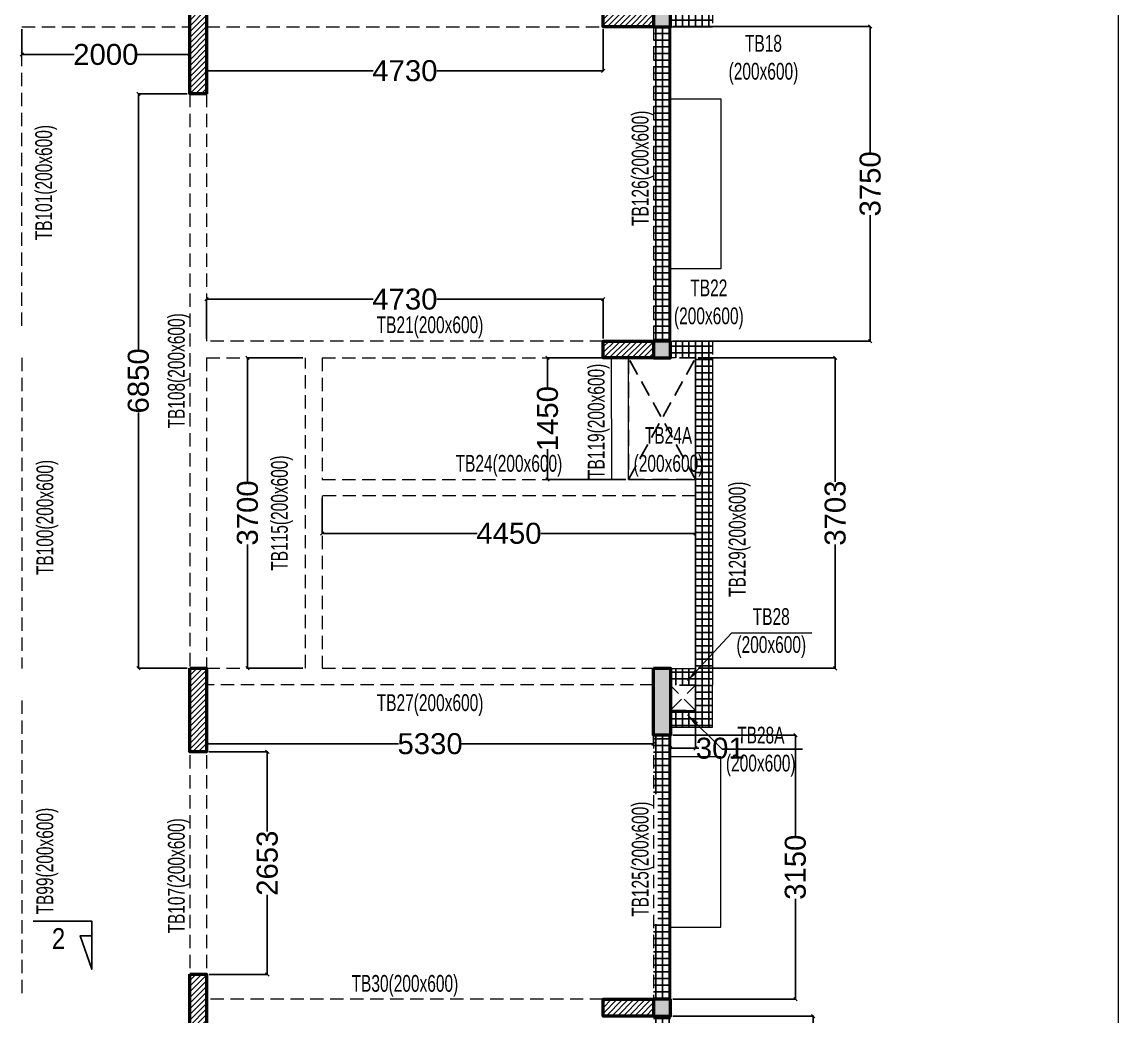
# Model space of a CAD drawing. Header units: millimetres. Extents: x 985 to 38342, y 12 to 70744.
# Drawn here: x 25275 to 38342, y 42807 to 54663 of the extents above; entities that cross this region are included whole.
import ezdxf
from ezdxf.enums import TextEntityAlignment as Align

# ---------------------------------------------------------------- set-up
doc = ezdxf.new("R2010")
doc.units = ezdxf.units.MM
for name, pattern in [('CONTINU', [0]), ('DASHED', [0.75, 0.5, -0.25]), ('HIDDEN', [9.525, 6.35, -3.175])]:
    doc.linetypes.add(name, pattern=pattern)
for name, color, linetype, lineweight in [('A-CLMN', 5, 'Continuous', 50), ('A-CONC-PATT', 253, 'Continuous', 0), ('S - BEAM', 7, 'Continuous', 13), ('S - BEAM TXT', 30, 'Continuous', 13), ('STR-Stair', 1, 'Continuous', 13)]:
    doc.layers.add(name, color=color, linetype=linetype, lineweight=lineweight)
for name, color, linetype in [('A-HATCH', 8, 'Continuous'), ('BAND DETAILS', 2, 'Continuous'), ('S-DIM', 8, 'Continuous'), ('SECTION', 4, 'CONTINU'), ('SL-FW-HIDDEN', 1, 'Continuous'), ('STR-COL', 3, 'Continuous')]:
    doc.layers.add(name, color=color, linetype=linetype)
doc.styles.add('Dim.s & Anno.(Misc.)', font='ARIALN.TTF')
doc.styles.add('S - GRID TXT', font='ARIALNB.TTF')
doc.styles.add('SED', font='ARIALN.TTF', dxfattribs={"height": 50})
doc.styles.add('SOBHA', font='arial.ttf')
doc.styles.add('TITLE', font='tahoma.ttf')
doc.dimstyles.new('A-GFC-100', dxfattribs={"dimscale": 100, "dimtxt": 1.75, "dimasz": 1.5, "dimexe": 1.5, "dimexo": 0, "dimgap": 1, "dimtad": 1, "dimdec": 0, "dimdsep": 46, "dimtxsty": 'Dim.s & Anno.(Misc.)', "dimblk": 'ARCHTICK', "dimcen": 0, "dimdle": 1.5, "dimclrd": 256, "dimclre": 8, "dimclrt": 6, "dimazin": 2, "dimtfac": 1, "dimtdec": 0, "dimtix": 1, "dimtmove": 2, "dimatfit": 3, "dimfxl": 1, "dimtolj": 1, "dimlwd": -1, "dimlwe": 9, "dimarcsym": 0})
doc.dimstyles.new('S--20', dxfattribs={"dimscale": 20, "dimtxt": 12.5, "dimasz": 2, "dimexe": 0.25, "dimexo": 1.5, "dimgap": 0.1, "dimtad": 0, "dimdec": 0, "dimrnd": 0.0005, "dimzin": 0, "dimdsep": 46, "dimtxsty": 'SOBHA', "dimblk": 'OBLIQUE', "dimcen": 0.09, "dimclrd": 8, "dimclre": 8, "dimclrt": 4, "dimadec": 0, "dimazin": 0, "dimtfac": 1, "dimtdec": 0, "dimtofl": 0, "dimtmove": 0, "dimatfit": 3, "dimfxl": 0.18, "dimtolj": 1, "dimtzin": 0, "dimlwd": -1, "dimlwe": -1, "dimarcsym": 0})
pattern_1 = [(0, (-329675.86, 2225829.38), (0, 79.375), []), (90, (-329675.86, 2225829.38), (-79.375, 5e-15), [])]
pattern_2 = [(45, (-338780.416, 2202602.753), (-33.6759605, 33.6759605), [])]

# ---------------------------------------------------------------- blocks, each defined once
blk = doc.blocks.new('*U45')
at = {"layer": 'SL-FW-HIDDEN', "linetype": 'HIDDEN', "ltscale": 30}
for p, q in [((301, 302), (0, 0)), ((0, 302), (301, 0))]:
    blk.add_line(p, q, dxfattribs=at)
blk.add_lwpolyline([(0, 302), (301, 302), (301, 0), (0, 0)], close=True, dxfattribs=at)
at = {"layer": 'SL-FW-HIDDEN', "linetype": 'DASHED', "ltscale": 250, "style": 'TITLE'}
blk.add_attdef('DECRIPTION', text='', height=125, dxfattribs=at).set_placement((960, 116), align=Align.MIDDLE_CENTER)
blk = doc.blocks.new('*U54')
at = {"layer": 'SL-FW-HIDDEN', "linetype": 'HIDDEN', "ltscale": 30}
for p, q in [((801, 1450), (0, 0)), ((0, 1450), (801, 0))]:
    blk.add_line(p, q, dxfattribs=at)
blk.add_lwpolyline([(0, 1450), (801, 1450), (801, 0), (0, 0)], close=True, dxfattribs=at)
at = {"layer": 'SL-FW-HIDDEN', "linetype": 'DASHED', "ltscale": 250, "style": 'TITLE'}
blk.add_attdef('DECRIPTION', text='', height=125, dxfattribs=at).set_placement((960, 116), align=Align.MIDDLE_CENTER)
blk = doc.blocks.new('_ArchTick')
at = {"color": 0, "linetype": 'ByBlock', "const_width": 0.15}
blk.add_lwpolyline([(-0.5, -0.5), (0.5, 0.5)], dxfattribs=at)
blk = doc.blocks.new('TERRACE CL')
at = {"layer": 'A-CONC-PATT'}
h = blk.add_hatch(dxfattribs=at)
h.set_pattern_fill('ANSI31', color=256, scale=15)
h.set_pattern_definition(pattern_2)
h.paths.add_polyline_path([(18170, 30580), (18370, 30580), (18370, 31580), (18170, 31580)])
h = blk.add_hatch(dxfattribs=at)
h.set_pattern_fill('ANSI31', color=256, scale=15)
h.set_pattern_definition(pattern_2)
h.paths.add_polyline_path([(23100, 31580), (23100, 31380), (23700, 31380), (23700, 31580)])
h = blk.add_hatch(color=256, dxfattribs=at)
h.dxf.hatch_style = 1
h.paths.add_polyline_path([(23900, 31580), (23700, 31580), (23700, 31380), (23900, 31380)])
h = blk.add_hatch(dxfattribs=at)
h.set_pattern_fill('ANSI31', color=256, scale=15)
h.set_pattern_definition(pattern_2)
h.paths.add_polyline_path([(23700, 27430), (23700, 27630), (23100, 27630), (23100, 27430)])
h = blk.add_hatch(color=256, dxfattribs=at)
h.dxf.hatch_style = 1
h.paths.add_polyline_path([(23900, 27630), (23700, 27630), (23700, 27430), (23900, 27430)])
h = blk.add_hatch(dxfattribs=at)
h.set_pattern_fill('ANSI31', color=256, scale=15)
h.set_pattern_definition(pattern_2)
h.paths.add_polyline_path([(18370, 23730), (18170, 23730), (18170, 22730), (18370, 22730)])
h = blk.add_hatch(color=256, dxfattribs=at)
h.dxf.hatch_style = 1
h.paths.add_polyline_path([(23900, 23730), (23700, 23730), (23700, 22930), (23900, 22930)])
h = blk.add_hatch(dxfattribs=at)
h.set_pattern_fill('ANSI31', color=256, scale=15)
h.set_pattern_definition(pattern_2)
h.paths.add_polyline_path([(18370, 20080), (18170, 20080), (18170, 19280), (18370, 19280)])
h = blk.add_hatch(dxfattribs=at)
h.set_pattern_fill('ANSI31', color=256, scale=15)
h.set_pattern_definition(pattern_2)
h.paths.add_polyline_path([(23700, 19580), (23700, 19780), (23100, 19780), (23100, 19580)])
h = blk.add_hatch(color=256, dxfattribs=at)
h.dxf.hatch_style = 1
h.paths.add_polyline_path([(23900, 19780), (23700, 19780), (23700, 19580), (23900, 19580)])
at = {"layer": 'A-CLMN'}
for points, elevation in [([(18370, 30580), (18170, 30580), (18170, 31580), (18370, 31580)], 1), ([(23700, 31580), (23700, 31380), (23100, 31380), (23100, 31580)], 1), ([(23900, 31580), (23700, 31580), (23700, 31380), (23900, 31380)], 0), ([(23700, 27630), (23700, 27430), (23100, 27430), (23100, 27630)], 1), ([(23900, 27630), (23700, 27630), (23700, 27430), (23900, 27430)], 0), ([(18170, 23730), (18370, 23730), (18370, 22730), (18170, 22730)], 1), ([(23700, 23730), (23900, 23730), (23900, 22930), (23700, 22930)], 1), ([(18170, 20080), (18370, 20080), (18370, 19280), (18170, 19280)], 1), ([(23700, 19780), (23700, 19580), (23100, 19580), (23100, 19780)], 1), ([(23900, 19780), (23700, 19780), (23700, 19580), (23900, 19580)], 1)]:
    blk.add_lwpolyline(points, close=True, dxfattribs=dict(at, elevation=elevation))
blk = doc.blocks.new('_Oblique')
at = {"color": 0, "linetype": 'ByBlock', "lineweight": -2}
blk.add_line((-0.5, -0.5), (0.5, 0.5), dxfattribs=at)
blk = doc.blocks.new('*D293')
at = {"layer": 'Defpoints', "color": 0, "linetype": 'ByBlock', "transparency": 16777216}
for p in [(25275, 54607), (27275, 54607), (27275, 54274)]:
    blk.add_point(p, dxfattribs=at)
at = {"layer": 'S-DIM', "color": 8, "transparency": 16777216}
for p, q in [((25275, 54577), (25275, 54269)), ((27275, 54577), (27275, 54269)), ((25275, 54274), (25898, 54274)), ((27275, 54274), (26652, 54274))]:
    blk.add_line(p, q, dxfattribs=at)
at = {"layer": 'S-DIM', "color": 8, "linetype": 'ByBlock', "transparency": 16777216, "xscale": 40, "yscale": 40, "zscale": 40, "rotation": 180}
blk.add_blockref('_Oblique', (25275, 54274), dxfattribs=at)
at = {"layer": 'S-DIM', "color": 8, "linetype": 'ByBlock', "transparency": 16777216, "xscale": 40, "yscale": 40, "zscale": 40}
blk.add_blockref('_Oblique', (27275, 54274), dxfattribs=at)
at = {"layer": 'S-DIM', "color": 4, "linetype": 'ByBlock', "transparency": 16777216, "insert": (26275, 54274), "char_height": 250, "attachment_point": 5, "style": 'SOBHA'}
blk.add_mtext('\\A1;2000', dxfattribs=at)
blk = doc.blocks.new('*D294')
at = {"layer": 'Defpoints', "color": 0, "linetype": 'ByBlock', "transparency": 16777216}
for p in [(27475, 54607), (32205, 54607), (32205, 54080)]:
    blk.add_point(p, dxfattribs=at)
at = {"layer": 'S-DIM', "color": 8, "transparency": 16777216}
for p, q in [((27475, 54577), (27475, 54075)), ((32205, 54577), (32205, 54075)), ((27475, 54080), (29460, 54080)), ((32205, 54080), (30220, 54080))]:
    blk.add_line(p, q, dxfattribs=at)
at = {"layer": 'S-DIM', "color": 8, "linetype": 'ByBlock', "transparency": 16777216, "xscale": 40, "yscale": 40, "zscale": 40, "rotation": 180}
blk.add_blockref('_Oblique', (27475, 54080), dxfattribs=at)
at = {"layer": 'S-DIM', "color": 8, "linetype": 'ByBlock', "transparency": 16777216, "xscale": 40, "yscale": 40, "zscale": 40}
blk.add_blockref('_Oblique', (32205, 54080), dxfattribs=at)
at = {"layer": 'S-DIM', "color": 4, "linetype": 'ByBlock', "transparency": 16777216, "insert": (29840, 54080), "char_height": 250, "attachment_point": 5, "style": 'SOBHA'}
blk.add_mtext('\\A1;4730', dxfattribs=at)
blk = doc.blocks.new('*D296')
at = {"layer": 'Defpoints', "color": 0, "linetype": 'ByBlock', "transparency": 16777216}
for p in [(27475, 51356), (27475, 50857), (32205, 50857)]:
    blk.add_point(p, dxfattribs=at)
at = {"layer": 'S-DIM', "color": 8, "transparency": 16777216}
for p, q in [((27475, 50887), (27475, 51361)), ((27475, 51356), (29460, 51356)), ((32205, 51356), (30220, 51356)), ((32205, 50887), (32205, 51361))]:
    blk.add_line(p, q, dxfattribs=at)
at = {"layer": 'S-DIM', "color": 8, "linetype": 'ByBlock', "transparency": 16777216, "xscale": 40, "yscale": 40, "zscale": 40, "rotation": 180}
blk.add_blockref('_Oblique', (27475, 51356), dxfattribs=at)
at = {"layer": 'S-DIM', "color": 8, "linetype": 'ByBlock', "transparency": 16777216, "xscale": 40, "yscale": 40, "zscale": 40}
blk.add_blockref('_Oblique', (32205, 51356), dxfattribs=at)
at = {"layer": 'S-DIM', "color": 4, "linetype": 'ByBlock', "transparency": 16777216, "insert": (29840, 51356), "char_height": 250, "attachment_point": 5, "style": 'SOBHA'}
blk.add_mtext('\\A1;4730', dxfattribs=at)
blk = doc.blocks.new('*D214')
at = {"layer": 'Defpoints', "color": 0, "linetype": 'ByBlock', "transparency": 16777216}
for p in [(28855, 49009, 2), (33306, 49009, 2), (33306, 48563)]:
    blk.add_point(p, dxfattribs=at)
at = {"layer": 'S-DIM', "color": 8, "transparency": 16777216}
for p, q in [((28855, 48979), (28855, 48558)), ((33306, 48979), (33306, 48558)), ((28855, 48563), (30700, 48563)), ((33306, 48563), (31460, 48563))]:
    blk.add_line(p, q, dxfattribs=at)
at = {"layer": 'S-DIM', "color": 8, "linetype": 'ByBlock', "transparency": 16777216, "xscale": 40, "yscale": 40, "zscale": 40, "rotation": 180}
blk.add_blockref('_Oblique', (28855, 48563), dxfattribs=at)
at = {"layer": 'S-DIM', "color": 8, "linetype": 'ByBlock', "transparency": 16777216, "xscale": 40, "yscale": 40, "zscale": 40}
blk.add_blockref('_Oblique', (33306, 48563), dxfattribs=at)
at = {"layer": 'S-DIM', "color": 4, "linetype": 'ByBlock', "transparency": 16777216, "insert": (31080, 48563), "char_height": 250, "attachment_point": 5, "style": 'SOBHA'}
blk.add_mtext('\\A1;4450', dxfattribs=at)
blk = doc.blocks.new('*D299')
at = {"layer": 'Defpoints', "color": 0, "linetype": 'ByBlock', "transparency": 16777216}
for p in [(27475, 46757), (32805, 46757), (27475, 46054)]:
    blk.add_point(p, dxfattribs=at)
at = {"layer": 'S-DIM', "color": 8, "transparency": 16777216}
for p, q in [((27475, 46727), (27475, 46049)), ((32805, 46727), (32805, 46049)), ((27475, 46054), (29765, 46054)), ((32805, 46054), (30515, 46054))]:
    blk.add_line(p, q, dxfattribs=at)
at = {"layer": 'S-DIM', "color": 8, "linetype": 'ByBlock', "transparency": 16777216, "xscale": 40, "yscale": 40, "zscale": 40, "rotation": 180}
blk.add_blockref('_Oblique', (27475, 46054), dxfattribs=at)
at = {"layer": 'S-DIM', "color": 8, "linetype": 'ByBlock', "transparency": 16777216, "xscale": 40, "yscale": 40, "zscale": 40}
blk.add_blockref('_Oblique', (32805, 46054), dxfattribs=at)
at = {"layer": 'S-DIM', "color": 4, "linetype": 'ByBlock', "transparency": 16777216, "insert": (30140, 46054), "char_height": 250, "attachment_point": 5, "style": 'SOBHA'}
blk.add_mtext('\\A1;5330', dxfattribs=at)
blk = doc.blocks.new('*D215')
at = {"layer": 'Defpoints', "color": 0, "linetype": 'ByBlock', "transparency": 16777216}
for p in [(33004, 46754, -1), (33305, 46754, -1), (33305, 46000)]:
    blk.add_point(p, dxfattribs=at)
at = {"layer": 'S-DIM', "color": 8, "transparency": 16777216}
for p, q in [((33004, 46724), (33004, 45995)), ((33305, 46724), (33305, 45995)), ((33004, 46000), (33305, 46000)), ((33305, 46000), (33345, 46000))]:
    blk.add_line(p, q, dxfattribs=at)
at = {"layer": 'S-DIM', "color": 8, "linetype": 'ByBlock', "transparency": 16777216, "xscale": 40, "yscale": 40, "zscale": 40, "rotation": 180}
blk.add_blockref('_Oblique', (33004, 46000), dxfattribs=at)
at = {"layer": 'S-DIM', "color": 8, "linetype": 'ByBlock', "transparency": 16777216, "xscale": 40, "yscale": 40, "zscale": 40}
blk.add_blockref('_Oblique', (33305, 46000), dxfattribs=at)
at = {"layer": 'S-DIM', "color": 4, "linetype": 'ByBlock', "transparency": 16777216, "insert": (33599, 46000), "char_height": 250, "attachment_point": 5, "style": 'SOBHA'}
blk.add_mtext('\\A1;301', dxfattribs=at)
blk = doc.blocks.new('*D338')
at = {"layer": 'Defpoints', "color": 0, "linetype": 'ByBlock', "transparency": 16777216}
for p in [(27474, 45957, 0), (28200, 45957), (27475, 43304)]:
    blk.add_point(p, dxfattribs=at)
at = {"layer": 'S-DIM', "color": 8, "transparency": 16777216}
for p, q in [((27504, 45957), (28205, 45957)), ((28200, 45957), (28200, 45008)), ((28200, 43304), (28200, 44253)), ((27505, 43304), (28205, 43304))]:
    blk.add_line(p, q, dxfattribs=at)
at = {"layer": 'S-DIM', "color": 8, "linetype": 'ByBlock', "transparency": 16777216, "xscale": 40, "yscale": 40, "zscale": 40}
for p, rotation in [((28200, 45957), 90), ((28200, 43304), 270)]:
    blk.add_blockref('_Oblique', p, dxfattribs=dict(at, rotation=rotation))
at = {"layer": 'S-DIM', "color": 4, "linetype": 'ByBlock', "transparency": 16777216, "insert": (28200, 44630), "char_height": 250, "attachment_point": 5, "rotation": 90, "style": 'SOBHA'}
blk.add_mtext('\\A1;2653', dxfattribs=at)
blk = doc.blocks.new('*D244')
at = {"layer": 'Defpoints', "color": 0, "linetype": 'ByBlock', "transparency": 16777216}
for p in [(26663, 53807), (27275, 53807, 0), (27274, 46957, 0)]:
    blk.add_point(p, dxfattribs=at)
at = {"layer": 'S-DIM', "color": 8, "transparency": 16777216}
for p, q in [((27245, 53807), (26658, 53807)), ((26663, 53807), (26663, 50757)), ((26663, 46957), (26663, 50006)), ((27244, 46957), (26658, 46957))]:
    blk.add_line(p, q, dxfattribs=at)
at = {"layer": 'S-DIM', "color": 8, "linetype": 'ByBlock', "transparency": 16777216, "xscale": 40, "yscale": 40, "zscale": 40}
for p, rotation in [((26663, 53807), 90), ((26663, 46957), 270)]:
    blk.add_blockref('_Oblique', p, dxfattribs=dict(at, rotation=rotation))
at = {"layer": 'S-DIM', "color": 4, "linetype": 'ByBlock', "transparency": 16777216, "insert": (26663, 50382), "char_height": 250, "attachment_point": 5, "rotation": 90, "style": 'SOBHA'}
blk.add_mtext('\\A1;6850', dxfattribs=at)
blk = doc.blocks.new('*D342')
at = {"layer": 'Defpoints', "color": 0, "linetype": 'ByBlock', "transparency": 16777216}
for p in [(27964, 50657), (28655, 50657, 1), (28655, 46957, 1)]:
    blk.add_point(p, dxfattribs=at)
at = {"layer": 'S-DIM', "color": 8, "transparency": 16777216}
for p, q in [((28625, 50657), (27959, 50657)), ((27964, 50657), (27964, 49181)), ((27964, 46957), (27964, 48432)), ((28625, 46957), (27959, 46957))]:
    blk.add_line(p, q, dxfattribs=at)
at = {"layer": 'S-DIM', "color": 8, "linetype": 'ByBlock', "transparency": 16777216, "xscale": 40, "yscale": 40, "zscale": 40}
for p, rotation in [((27964, 50657), 90), ((27964, 46957), 270)]:
    blk.add_blockref('_Oblique', p, dxfattribs=dict(at, rotation=rotation))
at = {"layer": 'S-DIM', "color": 4, "linetype": 'ByBlock', "transparency": 16777216, "insert": (27964, 48807), "char_height": 250, "attachment_point": 5, "rotation": 90, "style": 'SOBHA'}
blk.add_mtext('\\A1;3700', dxfattribs=at)
blk = doc.blocks.new('*D343')
at = {"layer": 'Defpoints', "color": 0, "linetype": 'ByBlock', "transparency": 16777216}
for p in [(32504, 50657, 0), (31541, 49207), (32504, 49207, 0)]:
    blk.add_point(p, dxfattribs=at)
at = {"layer": 'S-DIM', "color": 8, "transparency": 16777216}
for p, q in [((32474, 50657), (31536, 50657)), ((31541, 50657), (31541, 50295)), ((31541, 49207), (31541, 49569)), ((32474, 49207), (31536, 49207))]:
    blk.add_line(p, q, dxfattribs=at)
at = {"layer": 'S-DIM', "color": 8, "linetype": 'ByBlock', "transparency": 16777216, "xscale": 40, "yscale": 40, "zscale": 40}
for p, rotation in [((31541, 50657), 90), ((31541, 49207), 270)]:
    blk.add_blockref('_Oblique', p, dxfattribs=dict(at, rotation=rotation))
at = {"layer": 'S-DIM', "color": 4, "linetype": 'ByBlock', "transparency": 16777216, "insert": (31541, 49932), "char_height": 250, "attachment_point": 5, "rotation": 90, "style": 'SOBHA'}
blk.add_mtext('\\A1;1450', dxfattribs=at)
blk = doc.blocks.new('*D344')
at = {"layer": 'Defpoints', "color": 0, "linetype": 'ByBlock', "transparency": 16777216}
for p in [(33005, 42807, 0), (33005, 39057), (34708, 39057)]:
    blk.add_point(p, dxfattribs=at)
at = {"layer": 'S-DIM', "color": 8, "transparency": 16777216}
for p, q in [((33035, 42807), (34713, 42807)), ((34708, 42807), (34708, 41306)), ((34708, 39057), (34708, 40557)), ((33035, 39057), (34713, 39057))]:
    blk.add_line(p, q, dxfattribs=at)
at = {"layer": 'S-DIM', "color": 8, "linetype": 'ByBlock', "transparency": 16777216, "xscale": 40, "yscale": 40, "zscale": 40}
for p, rotation in [((34708, 42807), 90), ((34708, 39057), 270)]:
    blk.add_blockref('_Oblique', p, dxfattribs=dict(at, rotation=rotation))
at = {"layer": 'S-DIM', "color": 4, "linetype": 'ByBlock', "transparency": 16777216, "insert": (34708, 40932), "char_height": 250, "attachment_point": 5, "rotation": 90, "style": 'SOBHA'}
blk.add_mtext('\\A1;3750', dxfattribs=at)
blk = doc.blocks.new('*D345')
at = {"layer": 'Defpoints', "color": 0, "linetype": 'ByBlock', "transparency": 16777216}
for p in [(33005, 46157), (34495, 46157), (33005, 43007, 0)]:
    blk.add_point(p, dxfattribs=at)
at = {"layer": 'S-DIM', "color": 8, "transparency": 16777216}
for p, q in [((33035, 46157), (34500, 46157)), ((34495, 46157), (34495, 44956)), ((34495, 43007), (34495, 44207)), ((33035, 43007), (34500, 43007))]:
    blk.add_line(p, q, dxfattribs=at)
at = {"layer": 'S-DIM', "color": 8, "linetype": 'ByBlock', "transparency": 16777216, "xscale": 40, "yscale": 40, "zscale": 40}
for p, rotation in [((34495, 46157), 90), ((34495, 43007), 270)]:
    blk.add_blockref('_Oblique', p, dxfattribs=dict(at, rotation=rotation))
at = {"layer": 'S-DIM', "color": 4, "linetype": 'ByBlock', "transparency": 16777216, "insert": (34495, 44582), "char_height": 250, "attachment_point": 5, "rotation": 90, "style": 'SOBHA'}
blk.add_mtext('\\A1;3150', dxfattribs=at)
blk = doc.blocks.new('*D346')
at = {"layer": 'Defpoints', "color": 0, "linetype": 'ByBlock', "transparency": 16777216}
for p in [(33005, 54607), (33005, 50857), (35387, 50857)]:
    blk.add_point(p, dxfattribs=at)
at = {"layer": 'S-DIM', "color": 8, "transparency": 16777216}
for p, q in [((33035, 54607), (35392, 54607)), ((35387, 54607), (35387, 53106)), ((35387, 50857), (35387, 52357)), ((33035, 50857), (35392, 50857))]:
    blk.add_line(p, q, dxfattribs=at)
at = {"layer": 'S-DIM', "color": 8, "linetype": 'ByBlock', "transparency": 16777216, "xscale": 40, "yscale": 40, "zscale": 40}
for p, rotation in [((35387, 54607), 90), ((35387, 50857), 270)]:
    blk.add_blockref('_Oblique', p, dxfattribs=dict(at, rotation=rotation))
at = {"layer": 'S-DIM', "color": 4, "linetype": 'ByBlock', "transparency": 16777216, "insert": (35387, 52732), "char_height": 250, "attachment_point": 5, "rotation": 90, "style": 'SOBHA'}
blk.add_mtext('\\A1;3750', dxfattribs=at)
blk = doc.blocks.new('*D252')
at = {"layer": 'Defpoints', "color": 0, "linetype": 'ByBlock', "transparency": 16777216}
for p in [(33305, 50657, 0), (34970, 50657), (33305, 46954, 0)]:
    blk.add_point(p, dxfattribs=at)
at = {"layer": 'S-DIM', "color": 8, "transparency": 16777216}
for p, q in [((33335, 50657), (34975, 50657)), ((34970, 50657), (34970, 49180)), ((34970, 46954), (34970, 48430)), ((33335, 46954), (34975, 46954))]:
    blk.add_line(p, q, dxfattribs=at)
at = {"layer": 'S-DIM', "color": 8, "linetype": 'ByBlock', "transparency": 16777216, "xscale": 40, "yscale": 40, "zscale": 40}
for p, rotation in [((34970, 50657), 90), ((34970, 46954), 270)]:
    blk.add_blockref('_Oblique', p, dxfattribs=dict(at, rotation=rotation))
at = {"layer": 'S-DIM', "color": 4, "linetype": 'ByBlock', "transparency": 16777216, "insert": (34970, 48805), "char_height": 250, "attachment_point": 5, "rotation": 90, "style": 'SOBHA'}
blk.add_mtext('\\A1;3703', dxfattribs=at)
blk = doc.blocks.new('A$C1f563a89')
at = {"layer": 'S - BEAM', "linetype": 'HIDDEN', "ltscale": 25}
for p, q in [((22191, -7080, 2), (22191, -7280, 2)), ((13961, -10847, 2), (13961, -7280, 2)), ((13961, -7280, 1), (15961, -7280, 1)), ((16160, -7280, 1), (20891, -7280, 1)), ((21491, -7280, 1), (21491, -11030, 1)), ((15961, -8080, 1), (15961, -14930, 1)), ((16161, -8080, 1), (16161, -11030, 1)), ((20891, -11030, 1), (16161, -11030, 1)), ((22191, -11030, 1), (22191, -11227, 1)), ((13961, -11230, 1), (13961, -14933, 1)), ((16161, -11230, 1), (16161, -14930, 1)), ((16161, -11230, 1), (17341, -11230, 1)), ((17341, -14930, 2), (17341, -11230, 2)), ((17541, -11230, 2), (17541, -12680, 3)), ((17541, -11230, 1), (20891, -11230, 1)), ((21991, -11230, 1), (21691, -11230, 1)), ((21991, -12680, 3), (21991, -11230, 1)), ((22191, -11230, 2), (22191, -11230, 2)), ((17541, -12680, 3), (20991, -12680, 2)), ((17541, -12877, 3), (17541, -14930, 2)), ((21991, -12877, 3), (17541, -12877, 3)), ((21991, -14933, 1), (21991, -12877, 3)), ((16161, -14930, 1), (17341, -14930, 1)), ((17541, -14930, 1), (21491, -14930, 1)), ((21491, -15130, 1), (16161, -15130, 1)), ((13961, -15315, 1), (13961, -18880, 1)), ((15961, -15730, 1), (15961, -18583, 1)), ((16161, -15730, 1), (16161, -18583, 1)), ((21491, -15730, 1), (21491, -18880, 1)), ((20891, -18880, 1), (16161, -18880, 1))]:
    blk.add_line(p, q, dxfattribs=at)
at = {"layer": 'S - BEAM', "linetype": 'ByBlock', "ltscale": 25}
for p, q in [((21690, -7280, 1), (22191, -7280, 1)), ((21691, -7280, 1), (21691, -11030, 1)), ((21691, -11030, 1), (22191, -11030, 2)), ((22191, -11227, 1), (22191, -14933, 1)), ((21191, -12680, 2), (21991, -12680, 3)), ((21691, -14933, 1), (21991, -14933, 1)), ((22191, -14933, 1), (22191, -15133, 1)), ((21691, -15730, 1), (21691, -18880, 1))]:
    blk.add_line(p, q, dxfattribs=at)
at = {"layer": 'S - BEAM', "color": 7, "linetype": 'ByBlock', "elevation": 1}
for points in [[(21691, -8140), (22291, -8140), (22291, -10170), (21691, -10170)], [(21691, -18020), (22291, -18020), (22291, -15990), (21691, -15990)]]:
    blk.add_lwpolyline(points, dxfattribs=at)
at = {"layer": 'S - BEAM', "linetype": 'ByBlock', "ltscale": 25}
for points, elevation in [([(20991, -12680), (20990, -11230)], 0), ([(21191, -12680), (21190, -11230)], 0), ([(21691, -15434), (21991, -15434), (21991, -15134)], -1), ([(21691, -15634), (22191, -15634), (22191, -15134)], -1)]:
    blk.add_lwpolyline(points, dxfattribs=dict(at, elevation=elevation))
at = {"layer": 'SECTION', "color": 5, "ltscale": 1000, "elevation": 1}
blk.add_lwpolyline([(14095, -17947), (14792, -17947), (14792, -18521), (14653, -18124), (14792, -18124)], dxfattribs=at)
at = {"layer": 'SL-FW-HIDDEN', "color": 3, "linetype": 'DASHED', "lineweight": 5, "ltscale": 30, "xscale": -1, "rotation": 180}
for name, p in [('*U54', (21190, -11230, 0)), ('*U45', (21690, -15133, 0))]:
    blk.add_blockref(name, p, dxfattribs=at)
at = {"layer": 'S - BEAM TXT', "char_height": 200, "attachment_point": 8, "style": 'S - GRID TXT'}
for s, insert in [('{\\fSwis721 LtCn BT|b0|i0|c0|p34;\\W0.9;TB18\\P(200x600)}', (22800, -7972, 1)), ('{\\fSwis721 LtCn BT|b0|i0|c0|p34;\\W0.9;TB22\\P(200x600)}', (22149, -10889, 1)), ('{\\fSwis721 LtCn BT|b0|i0|c0|p34;\\W0.9;TB21(200x600)}', (18825, -10995, 1)), ('{\\fSwis721 LtCn BT|b0|i0|c0|p34;\\W0.9;TB24A\\P(200x600)}', (21668, -12648, 2)), ('{\\fSwis721 LtCn BT|b0|i0|c0|p34;\\W0.9;TB24(200x600)}', (19766, -12648, 2)), ('{\\fSwis721 LtCn BT|b0|i0|c0|p34;\\W0.9;TB27(200x600)}', (18826, -15502, 2)), ('{\\fSwis721 LtCn BT|b0|i0|c0|p34;\\W0.9;TB30(200x600)}', (18526, -18850, 1))]:
    blk.add_mtext(s, dxfattribs=dict(at, insert=insert))
at = {"layer": 'S - BEAM TXT', "char_height": 200, "style": 'S - GRID TXT'}
for s, insert, attachment_point, rotation in [('{\\fSwis721 LtCn BT|b0|i0|c0|p34;\\W0.9;TB126(200x600)}', (21490, -8969, 2), 8, 90), ('{\\fSwis721 LtCn BT|b0|i0|c0|p34;\\W0.9;TB101(200x600)}', (14380, -9140, 2), 8, 90), ('{\\fSwis721 LtCn BT|b0|i0|c0|p34;\\W0.9;TB108(200x600)}', (15961, -11385, 1), 8, 90), ('{\\fSwis721 LtCn BT|b0|i0|c0|p34;\\W0.9;TB119(200x600)}', (20966, -11987, 3), 8, 90), ('{\\fSwis721 LtCn BT|b0|i0|c0|p34;\\W0.9;TB115(200x600)}', (17190, -13081), 8, 90), ('{\\fSwis721 LtCn BT|b0|i0|c0|p34;\\W0.9;TB100(200x600)}', (14394, -13134, 1), 8, 90), ('{\\fSwis721 LtCn BT|b0|i0|c0|p34;\\W0.9;TB129(200x600)}', (22647, -13393, 0), 8, 90), ('{\\fSwis721 LtCn BT|b0|i0|c0|p34;\\W0.9;TB28\\P(200x600)}', (22894, -14809, 1), 8, 0.1284), ('{\\fSwis721 LtCn BT|b0|i0|c0|p34;\\W0.9;TB28A\\P(200x600)}', (22769, -15629, 1), 2, 359.8716), ('{\\fSwis721 LtCn BT|b0|i0|c0|p34;\\W0.9;TB125(200x600)}', (21490, -17209, 1), 8, 90), ('{\\fSwis721 LtCn BT|b0|i0|c0|p34;\\W0.9;TB99(200x600)}', (14394, -17232, 1), 8, 90), ('{\\fSwis721 LtCn BT|b0|i0|c0|p34;\\W0.9;TB107(200x600)}', (15961, -17408, 1), 8, 90)]:
    blk.add_mtext(s, dxfattribs=dict(at, insert=insert, attachment_point=attachment_point, rotation=rotation))
at = {"layer": 'SECTION', "linetype": 'Continuous', "style": 'SED'}
blk.add_text('2', height=250, dxfattribs=at).set_placement((14317, -18281, 1))
at = {"layer": 'STR-COL', "color": 1}
for points in [[(21896, -15079, 2), (22419, -14512, 2), (23375, -14510, 2)], [(21896, -15489, 2), (22309, -15896, 2), (23265, -15898, 2)]]:
    blk.add_leader(points, dimstyle='A-GFC-100', override={"dimclrd": 7}, dxfattribs=at)

msp = doc.modelspace()

# ---------------------------------------------------------------- hatches: boundary and pattern name
at = {"layer": 'A-HATCH', "linetype": 'ByBlock'}
h = msp.add_hatch(dxfattribs=at)
h.set_pattern_fill('NET', color=8, scale=25)
h.set_pattern_definition(pattern_1)
edge = h.paths.add_edge_path()
edge.add_line((33004.7, 57936), (33304.6, 57937))
edge.add_line((33304.6, 57937), (33304.7, 54806.6))
edge.add_line((33304.7, 54806.6), (33004.9, 54806.6))
edge.add_line((33004.9, 54806.6), (33004.6, 54606.6))
edge.add_line((33004.6, 54606.6), (33505, 54606.6))
edge.add_line((33505, 54606.6), (33504.9, 58136))
edge.add_line((33504.9, 58136), (33004.7, 58136))
edge.add_line((33004.7, 58136), (33005.4, 57936))
h = msp.add_hatch(dxfattribs=at)
h.set_pattern_fill('NET', color=8, scale=25)
h.set_pattern_definition(pattern_1)
h.paths.add_polyline_path([(33004.6, 54606.6), (32804.9, 54606.6), (32804.9, 50856.7), (33004.6, 50856.7)])
h = msp.add_hatch(dxfattribs=at)
h.set_pattern_fill('NET', color=8, scale=25)
h.set_pattern_definition(pattern_1)
edge = h.paths.add_edge_path()
edge.add_line((33004.9, 50656.6), (33305, 50656.7))
edge.add_line((33305, 50656.7), (33305.2, 46953.9))
edge.add_line((33305.2, 46953.9), (33004.6, 46956.6))
edge.add_line((33004.6, 46956.6), (33004.6, 46753.9))
edge.add_line((33004.6, 46753.9), (33305.5, 46753.9))
edge.add_line((33305.5, 46753.9), (33305.4, 46452.4))
edge.add_line((33305.4, 46452.4), (33004.3, 46452.4))
edge.add_line((33004.3, 46452.4), (33004.3, 46252.4))
edge.add_line((33004.3, 46252.4), (33505.4, 46252.4))
edge.add_line((33505.4, 46252.4), (33504.7, 50856.6))
edge.add_line((33504.7, 50856.6), (33004.9, 50856.7))
edge.add_line((33004.9, 50856.7), (33004.9, 50656.7))
h = msp.add_hatch(dxfattribs=at)
h.set_pattern_fill('NET', color=8, scale=25)
h.set_pattern_definition(pattern_1)
h.paths.add_polyline_path([(32804.9, 39056.7), (33004.9, 39056.7), (33004.9, 42806.6), (33004.9, 42806.7), (32804.9, 42806.7), (32804.9, 42806.7), (32804.9, 41825.1), (32854.9, 41825.1), (32854.9, 40272), (32804.9, 40272)])
h.paths.add_polyline_path([(33004.9, 46156.6), (33004.9, 46156.6), (32804.9, 46156.6), (32804.9, 45454.2), (32854.5, 45454.2), (32854.5, 43901.1), (32804.9, 43901.1), (32804.9, 43006.7), (33004.9, 43006.7)])

# ---------------------------------------------------------------- linework, layer by layer
at = {"layer": 'STR-Stair', "linetype": 'ByBlock', "elevation": 0.2}
msp.add_lwpolyline([(984.9, 69588.6), (38341.6, 69588.6), (38341.6, 12.1), (984.9, 12.1)], close=True, dxfattribs=at)

# ---------------------------------------------------------------- block references
at = {"layer": 'BAND DETAILS', "linetype": 'ByBlock'}
msp.add_blockref('TERRACE CL', (9104.6, 23226.6, -0.2), dxfattribs=at)
at = {"layer": 'S - BEAM', "color": 7, "linetype": 'ByBlock'}
msp.add_blockref('A$C1f563a89', (11314.1, 61886.6, -0.8), dxfattribs=at)

# ---------------------------------------------------------------- dimensions: what is measured, and where the dimension line sits
at = {"layer": 'S-DIM', "linetype": 'ByBlock'}
for base, p1, p2, picture, middle in [((35387, 50856.6), (33004.6, 54606.6), (33004.9, 50856.6), '*D346', (35387, 52731.6)), ((26663, 53806.6), (27274.3, 46956.6, 0.4), (27274.6, 53806.6, 0.4), '*D244', (26663, 50381.6)), ((27964.2, 50656.6), (28655.2, 46956.6, 0.8), (28654.9, 50656.6, 0.8), '*D342', (27964.2, 48806.6)), ((31540.8, 49206.6), (32503.8, 50656.6, -0.4), (32503.8, 49206.6, -0.4), '*D343', (31540.8, 49931.6)), ((34969.9, 50656.6), (33305.2, 46953.9, 0), (33305.2, 50656.6, -0.4), '*D252', (34969.9, 48805.3)), ((34495.3, 46156.6), (33004.9, 43006.7, 0.4), (33004.9, 46156.6), '*D345', (34495.3, 44581.6)), ((28199.6, 45956.6), (27474.9, 43303.9), (27474.3, 45956.6, 0.4), '*D338', (28199.6, 44630.3)), ((34707.5, 39056.6), (33004.9, 42806.7, 0.4), (33004.9, 39056.6), '*D344', (34707.5, 40931.6))]:
    dim = msp.add_linear_dim(base=base, p1=p1, p2=p2, angle=90, dimstyle='S--20', dxfattribs=at)
    dim.commit()
    dim.dimension.update_dxf_attribs({"geometry": picture, "text_midpoint": middle})
for base, p1, p2, picture, middle in [((27274.9, 54274.4), (25274.7, 54606.6), (27274.9, 54606.6), '*D293', (26274.8, 54274.4)), ((32204.9, 54079.7), (27474.6, 54606.6), (32204.9, 54606.6), '*D294', (29839.7, 54079.7)), ((27474.9, 51356), (32204.9, 50856.6), (27474.9, 50856.6), '*D296', (29839.9, 51356)), ((33305.6, 48562.9), (28855.2, 49009.4, 2.1), (33305.6, 49009.3, 1.8), '*D214', (31080.4, 48562.9)), ((27474.9, 46054.4), (32804.9, 46756.6), (27474.9, 46756.6), '*D299', (30139.9, 46054.4)), ((33305.5, 45999.8), (33004.3, 46753.9, -0.9), (33305.5, 46753.9, -0.9), '*D215', (33599.4, 45999.8))]:
    dim = msp.add_linear_dim(base=base, p1=p1, p2=p2, dimstyle='S--20', dxfattribs=at)
    dim.commit()
    dim.dimension.update_dxf_attribs({"geometry": picture, "text_midpoint": middle})

doc.saveas('drawing.dxf')
